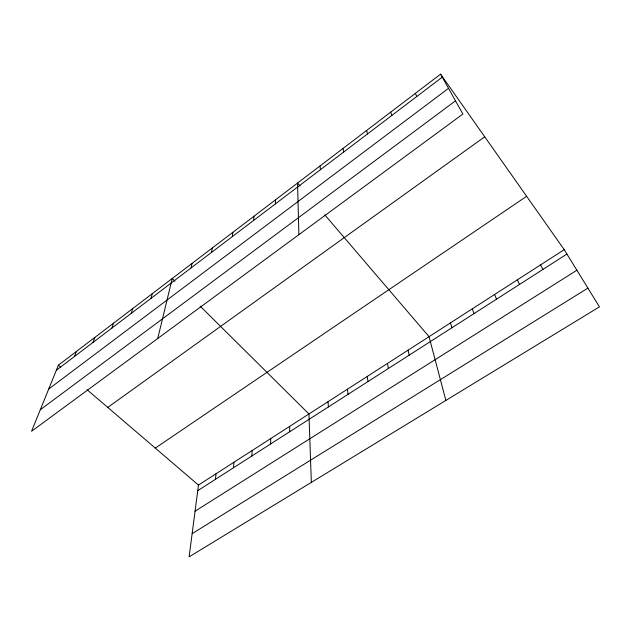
<?xml version="1.0" encoding="UTF-8"?>
<svg xmlns="http://www.w3.org/2000/svg" width="631" height="631" viewBox="0 0 631 631"><rect width="100%" height="100%" fill="white"/><g stroke="black" fill="none" stroke-linecap="round" stroke-linejoin="round"><path stroke-width="0.95" d="M270.596 443.979L270.746 438.561M275.4 203.892L275.526 199.83M251.872 455.984L252.171 450.518M233.494 467.768L233.943 462.247M253.638 220.416L253.977 216.236M215.455 479.331L216.047 473.763M232.342 236.586L232.886 232.295M564.224 249.671L198.473 485.073L189.119 556.857L599.45 306.863L564.224 249.671L440.588 74.142L58.407 365.16L31.55 431.288L462.902 114.045L440.588 74.142M211.503 252.416L212.245 248.015M191.106 267.915L192.037 263.403M157.75 338.476L172.239 278.476L174.992 281.205M150.975 298.384L152.268 293.691M131.248 313.37L132.715 308.575M111.932 328.041L113.556 323.159M93.017 342.404L94.8 337.451M74.49 356.483L76.414 351.443M56.325 370.271L442.268 77.156M48.697 389.059L448.523 88.332M40.297 409.756L455.511 100.834M107.759 407.413L484.718 136.801M155.273 448.097L526.625 196.288M197.74 490.681L566.922 254.048M195.066 511.197L576.884 270.218M192.139 533.66L587.911 288.122M58.407 365.16L60.6 367.037M87.188 389.808L198.473 485.073M200.161 306.153L308.953 413.968L311.335 482.399M300.104 186.05L297.548 183.061L298.881 234.677M324.728 214.808L429.048 336.67L445.872 400.433M540.53 264.917L542.968 269.405M517.317 279.856L519.518 284.439M415.356 93.356L416.752 96.535M494.578 294.496L496.542 299.165M472.296 308.835L474.031 313.591M390.707 112.121L391.819 115.473M450.463 322.891L451.97 327.734M366.627 130.459L367.463 133.969M408.06 350.181L409.156 355.174M387.473 363.432L388.373 368.496M343.083 148.388L343.666 152.047M367.281 376.423L367.991 381.558M347.468 389.177L347.996 394.375M320.059 165.921L320.398 169.715M328.033 401.687L328.388 406.94M289.668 426.382L289.684 431.746"/></g></svg>
